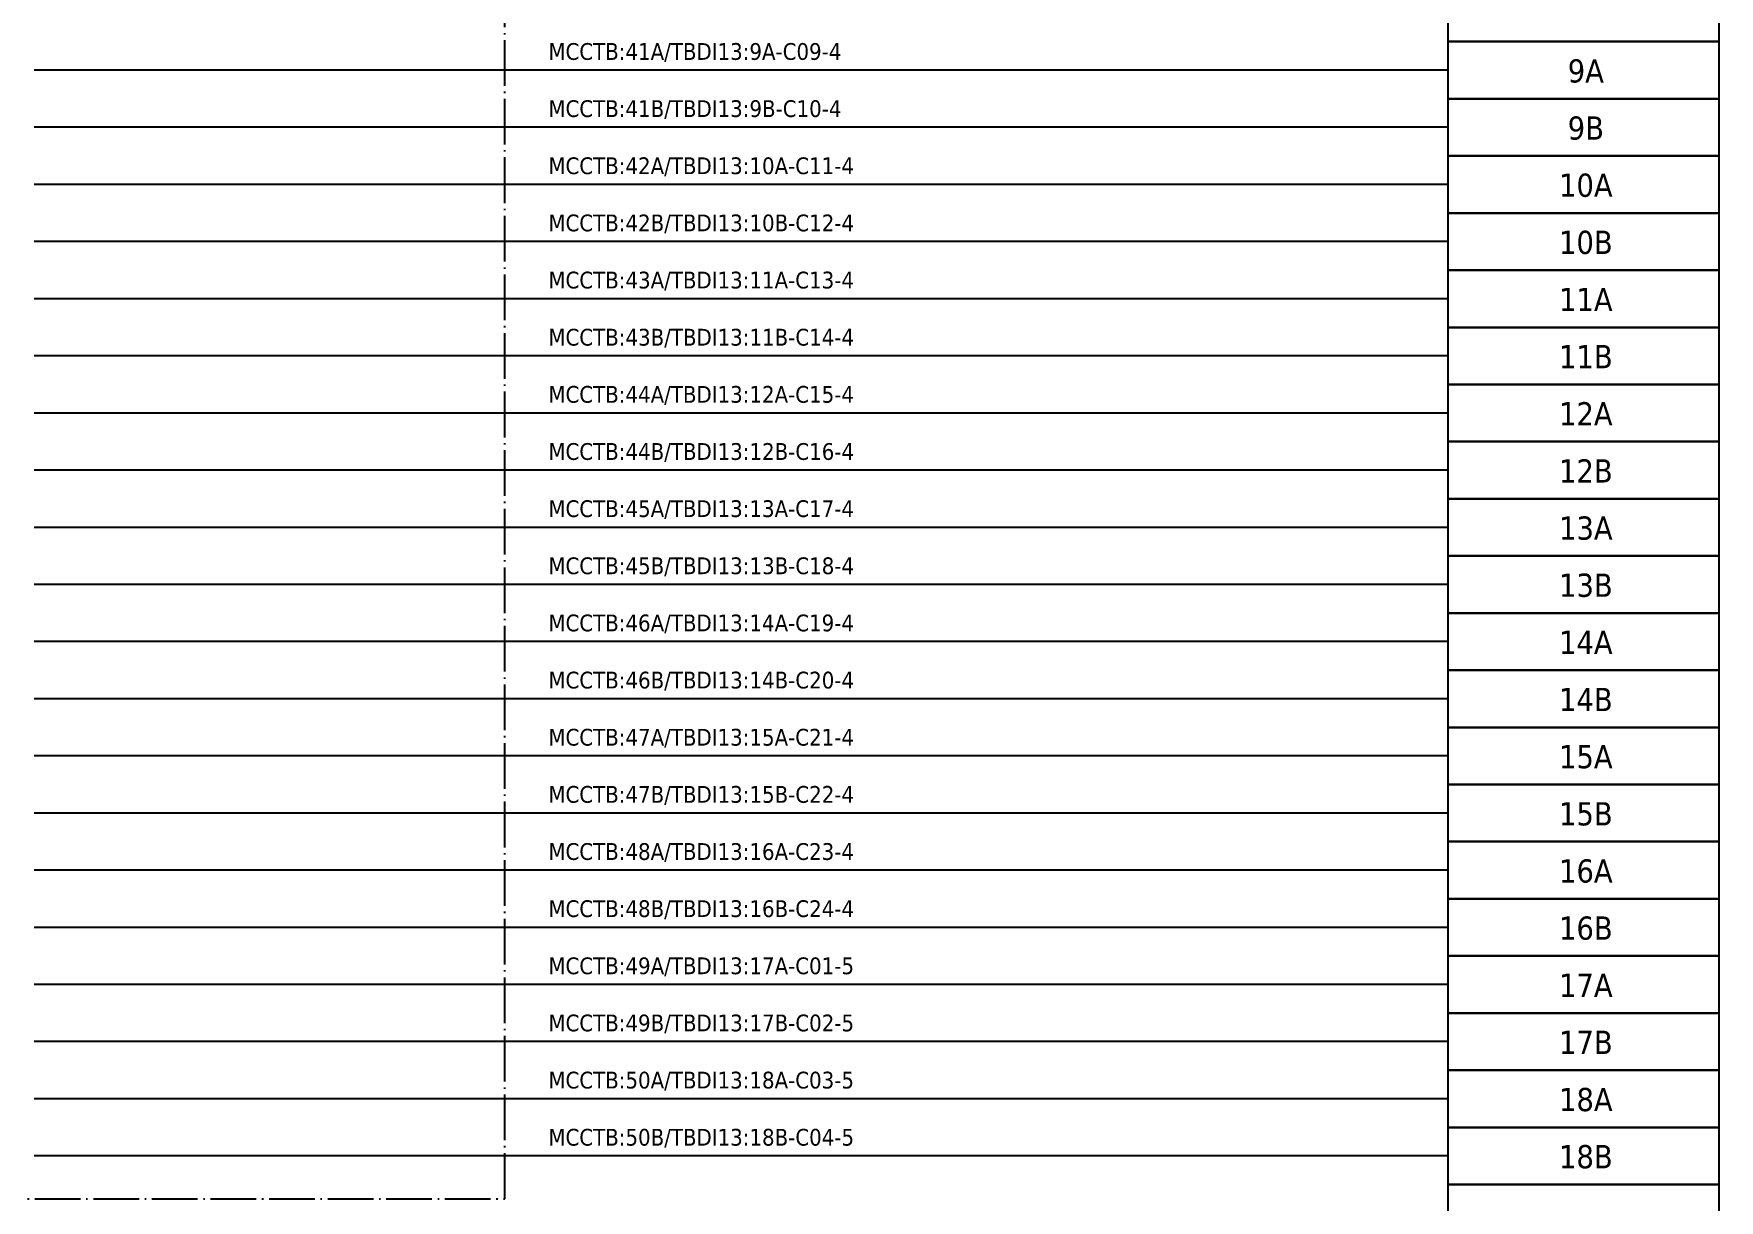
# Model space of a CAD drawing. Header units: millimetres. Extents: x 0 to 1792788, y -13 to 262234.
# Drawn here: x 89 to 207, y 133.9 to 215.6 of the extents above; entities that cross this region are included whole.
import ezdxf
from ezdxf.enums import TextEntityAlignment as Align

# ---------------------------------------------------------------- set-up
doc = ezdxf.new("R2010")
doc.units = ezdxf.units.MM
doc.linetypes.add('EPL_DASHDOT', pattern=[1, 0.8, -0.1, 0, -0.1])
for name, color, linetype, lineweight in [('EPLAN300', 5, 'Continuous', 25), ('EPLAN307', 134, 'EPL_DASHDOT', 25), ('EPLAN311', 7, 'Continuous', 25), ('EPLAN400', 5, 'Continuous', 35), ('EPLAN405', 7, 'Continuous', 25), ('EPLAN421', 5, 'Continuous', 35), ('EPLAN433', 251, 'Continuous', 35), ('EPLAN500', 7, 'Continuous', 35), ('EPLAN501', 7, 'Continuous', 35), ('EPLAN502', 7, 'Continuous', 35), ('EPLAN503', 7, 'Continuous', 35), ('EPLAN504', 7, 'Continuous', 35)]:
    doc.layers.add(name, color=color, linetype=linetype, lineweight=lineweight)
doc.styles.add('Tahoma', font='')
doc.styles.get('Tahoma').set_extended_font_data('Tahoma')

# ---------------------------------------------------------------- blocks, each defined once
blk = doc.blocks.new('EPLSYM_LibrarySPECIAL_en_US_Symbol427_Variant5_Placement1_16')
at = {"layer": 'EPLAN421', "color": 5, "style": 'Tahoma'}
for tag, p in [('17_20029[1]', (-0.9525, 3.335)), ('17_20029[2]', (20.0025, 3.335))]:
    blk.add_attdef(tag, text='', height=1.1739, dxfattribs=at).set_placement(p, align=Align.BOTTOM_RIGHT)
at = {"layer": 'EPLAN433', "color": 251, "style": 'Tahoma'}
blk.add_attdef('17_20406_1', text='', height=1.6254, dxfattribs=at).set_placement((0.9525, 1.5875), align=Align.BOTTOM_RIGHT)
blk.add_attdef('17_20406', text='', height=1.6254, dxfattribs=at).set_placement((0.9525, 1.5875), align=Align.BOTTOM_LEFT)
blk = doc.blocks.new('EPLSYM_LibrarySPECIAL_en_US_Symbol427_Variant5_Placement1_17')
at = {"layer": 'EPLAN421', "color": 5, "style": 'Tahoma'}
for tag, p in [('17_20029[1]', (-0.9525, 3.335)), ('17_20029[2]', (20.0025, 3.335))]:
    blk.add_attdef(tag, text='', height=1.1739, dxfattribs=at).set_placement(p, align=Align.BOTTOM_RIGHT)
at = {"layer": 'EPLAN433', "color": 251, "style": 'Tahoma'}
blk.add_attdef('17_20406_1', text='', height=1.6254, dxfattribs=at).set_placement((0.9525, 1.5875), align=Align.BOTTOM_RIGHT)
blk.add_attdef('17_20406', text='', height=1.6254, dxfattribs=at).set_placement((0.9525, 1.5875), align=Align.BOTTOM_LEFT)
blk = doc.blocks.new('EPLSYM_LibrarySPECIAL_en_US_Symbol427_Variant5_Placement1_18')
at = {"layer": 'EPLAN421', "color": 5, "style": 'Tahoma'}
for tag, p in [('17_20029[1]', (-0.9525, 3.335)), ('17_20029[2]', (20.0025, 3.335))]:
    blk.add_attdef(tag, text='', height=1.1739, dxfattribs=at).set_placement(p, align=Align.BOTTOM_RIGHT)
at = {"layer": 'EPLAN433', "color": 251, "style": 'Tahoma'}
blk.add_attdef('17_20406_1', text='', height=1.6254, dxfattribs=at).set_placement((0.9525, 1.5875), align=Align.BOTTOM_RIGHT)
blk.add_attdef('17_20406', text='', height=1.6254, dxfattribs=at).set_placement((0.9525, 1.5875), align=Align.BOTTOM_LEFT)
blk = doc.blocks.new('EPLSYM_LibrarySPECIAL_en_US_Symbol427_Variant5_Placement1_19')
at = {"layer": 'EPLAN421', "color": 5, "style": 'Tahoma'}
for tag, p in [('17_20029[1]', (-0.9525, 3.335)), ('17_20029[2]', (20.0025, 3.335))]:
    blk.add_attdef(tag, text='', height=1.1739, dxfattribs=at).set_placement(p, align=Align.BOTTOM_RIGHT)
at = {"layer": 'EPLAN433', "color": 251, "style": 'Tahoma'}
blk.add_attdef('17_20406_1', text='', height=1.6254, dxfattribs=at).set_placement((0.9525, 1.5875), align=Align.BOTTOM_RIGHT)
blk.add_attdef('17_20406', text='', height=1.6254, dxfattribs=at).set_placement((0.9525, 1.5875), align=Align.BOTTOM_LEFT)
blk = doc.blocks.new('EPLSYM_LibrarySPECIAL_en_US_Symbol427_Variant5_Placement1_20')
at = {"layer": 'EPLAN421', "color": 5, "style": 'Tahoma'}
for tag, p in [('17_20029[1]', (-0.9525, 3.335)), ('17_20029[2]', (20.0025, 3.335))]:
    blk.add_attdef(tag, text='', height=1.1739, dxfattribs=at).set_placement(p, align=Align.BOTTOM_RIGHT)
at = {"layer": 'EPLAN433', "color": 251, "style": 'Tahoma'}
blk.add_attdef('17_20406_1', text='', height=1.6254, dxfattribs=at).set_placement((0.9525, 1.5875), align=Align.BOTTOM_RIGHT)
blk.add_attdef('17_20406', text='', height=1.6254, dxfattribs=at).set_placement((0.9525, 1.5875), align=Align.BOTTOM_LEFT)
blk = doc.blocks.new('EPLSYM_LibrarySPECIAL_en_US_Symbol427_Variant5_Placement1_21')
at = {"layer": 'EPLAN421', "color": 5, "style": 'Tahoma'}
for tag, p in [('17_20029[1]', (-0.9525, 3.335)), ('17_20029[2]', (20.0025, 3.335))]:
    blk.add_attdef(tag, text='', height=1.1739, dxfattribs=at).set_placement(p, align=Align.BOTTOM_RIGHT)
at = {"layer": 'EPLAN433', "color": 251, "style": 'Tahoma'}
blk.add_attdef('17_20406_1', text='', height=1.6254, dxfattribs=at).set_placement((0.9525, 1.5875), align=Align.BOTTOM_RIGHT)
blk.add_attdef('17_20406', text='', height=1.6254, dxfattribs=at).set_placement((0.9525, 1.5875), align=Align.BOTTOM_LEFT)
blk = doc.blocks.new('EPLSYM_LibrarySPECIAL_en_US_Symbol427_Variant5_Placement1_22')
at = {"layer": 'EPLAN421', "color": 5, "style": 'Tahoma'}
for tag, p in [('17_20029[1]', (-0.9525, 3.335)), ('17_20029[2]', (20.0025, 3.335))]:
    blk.add_attdef(tag, text='', height=1.1739, dxfattribs=at).set_placement(p, align=Align.BOTTOM_RIGHT)
at = {"layer": 'EPLAN433', "color": 251, "style": 'Tahoma'}
blk.add_attdef('17_20406_1', text='', height=1.6254, dxfattribs=at).set_placement((0.9525, 1.5875), align=Align.BOTTOM_RIGHT)
blk.add_attdef('17_20406', text='', height=1.6254, dxfattribs=at).set_placement((0.9525, 1.5875), align=Align.BOTTOM_LEFT)
blk = doc.blocks.new('EPLSYM_LibrarySPECIAL_en_US_Symbol427_Variant5_Placement1_23')
at = {"layer": 'EPLAN421', "color": 5, "style": 'Tahoma'}
for tag, p in [('17_20029[1]', (-0.9525, 3.335)), ('17_20029[2]', (20.0025, 3.335))]:
    blk.add_attdef(tag, text='', height=1.1739, dxfattribs=at).set_placement(p, align=Align.BOTTOM_RIGHT)
at = {"layer": 'EPLAN433', "color": 251, "style": 'Tahoma'}
blk.add_attdef('17_20406_1', text='', height=1.6254, dxfattribs=at).set_placement((0.9525, 1.5875), align=Align.BOTTOM_RIGHT)
blk.add_attdef('17_20406', text='', height=1.6254, dxfattribs=at).set_placement((0.9525, 1.5875), align=Align.BOTTOM_LEFT)
blk = doc.blocks.new('EPLSYM_LibrarySPECIAL_en_US_Symbol427_Variant5_Placement1_24')
at = {"layer": 'EPLAN421', "color": 5, "style": 'Tahoma'}
for tag, p in [('17_20029[1]', (-0.9525, 3.335)), ('17_20029[2]', (20.0025, 3.335))]:
    blk.add_attdef(tag, text='', height=1.1739, dxfattribs=at).set_placement(p, align=Align.BOTTOM_RIGHT)
at = {"layer": 'EPLAN433', "color": 251, "style": 'Tahoma'}
blk.add_attdef('17_20406_1', text='', height=1.6254, dxfattribs=at).set_placement((0.9525, 1.5875), align=Align.BOTTOM_RIGHT)
blk.add_attdef('17_20406', text='', height=1.6254, dxfattribs=at).set_placement((0.9525, 1.5875), align=Align.BOTTOM_LEFT)
blk = doc.blocks.new('EPLSYM_LibrarySPECIAL_en_US_Symbol427_Variant5_Placement1_25')
at = {"layer": 'EPLAN421', "color": 5, "style": 'Tahoma'}
for tag, p in [('17_20029[1]', (-0.9525, 3.335)), ('17_20029[2]', (20.0025, 3.335))]:
    blk.add_attdef(tag, text='', height=1.1739, dxfattribs=at).set_placement(p, align=Align.BOTTOM_RIGHT)
at = {"layer": 'EPLAN433', "color": 251, "style": 'Tahoma'}
blk.add_attdef('17_20406_1', text='', height=1.6254, dxfattribs=at).set_placement((0.9525, 1.5875), align=Align.BOTTOM_RIGHT)
blk.add_attdef('17_20406', text='', height=1.6254, dxfattribs=at).set_placement((0.9525, 1.5875), align=Align.BOTTOM_LEFT)
blk = doc.blocks.new('EPLSYM_LibrarySPECIAL_en_US_Symbol427_Variant5_Placement1_26')
at = {"layer": 'EPLAN421', "color": 5, "style": 'Tahoma'}
for tag, p in [('17_20029[1]', (-0.9525, 3.335)), ('17_20029[2]', (20.0025, 3.335))]:
    blk.add_attdef(tag, text='', height=1.1739, dxfattribs=at).set_placement(p, align=Align.BOTTOM_RIGHT)
at = {"layer": 'EPLAN433', "color": 251, "style": 'Tahoma'}
blk.add_attdef('17_20406_1', text='', height=1.6254, dxfattribs=at).set_placement((0.9525, 1.5875), align=Align.BOTTOM_RIGHT)
blk.add_attdef('17_20406', text='', height=1.6254, dxfattribs=at).set_placement((0.9525, 1.5875), align=Align.BOTTOM_LEFT)
blk = doc.blocks.new('EPLSYM_LibrarySPECIAL_en_US_Symbol427_Variant5_Placement1_27')
at = {"layer": 'EPLAN421', "color": 5, "style": 'Tahoma'}
for tag, p in [('17_20029[1]', (-0.9525, 3.335)), ('17_20029[2]', (20.0025, 3.335))]:
    blk.add_attdef(tag, text='', height=1.1739, dxfattribs=at).set_placement(p, align=Align.BOTTOM_RIGHT)
at = {"layer": 'EPLAN433', "color": 251, "style": 'Tahoma'}
blk.add_attdef('17_20406_1', text='', height=1.6254, dxfattribs=at).set_placement((0.9525, 1.5875), align=Align.BOTTOM_RIGHT)
blk.add_attdef('17_20406', text='', height=1.6254, dxfattribs=at).set_placement((0.9525, 1.5875), align=Align.BOTTOM_LEFT)
blk = doc.blocks.new('EPLSYM_LibrarySPECIAL_en_US_Symbol427_Variant5_Placement1_28')
at = {"layer": 'EPLAN421', "color": 5, "style": 'Tahoma'}
for tag, p in [('17_20029[1]', (-0.9525, 3.335)), ('17_20029[2]', (20.0025, 3.335))]:
    blk.add_attdef(tag, text='', height=1.1739, dxfattribs=at).set_placement(p, align=Align.BOTTOM_RIGHT)
at = {"layer": 'EPLAN433', "color": 251, "style": 'Tahoma'}
blk.add_attdef('17_20406_1', text='', height=1.6254, dxfattribs=at).set_placement((0.9525, 1.5875), align=Align.BOTTOM_RIGHT)
blk.add_attdef('17_20406', text='', height=1.6254, dxfattribs=at).set_placement((0.9525, 1.5875), align=Align.BOTTOM_LEFT)
blk = doc.blocks.new('EPLSYM_LibrarySPECIAL_en_US_Symbol427_Variant5_Placement1_29')
at = {"layer": 'EPLAN421', "color": 5, "style": 'Tahoma'}
for tag, p in [('17_20029[1]', (-0.9525, 3.335)), ('17_20029[2]', (20.0025, 3.335))]:
    blk.add_attdef(tag, text='', height=1.1739, dxfattribs=at).set_placement(p, align=Align.BOTTOM_RIGHT)
at = {"layer": 'EPLAN433', "color": 251, "style": 'Tahoma'}
blk.add_attdef('17_20406_1', text='', height=1.6254, dxfattribs=at).set_placement((0.9525, 1.5875), align=Align.BOTTOM_RIGHT)
blk.add_attdef('17_20406', text='', height=1.6254, dxfattribs=at).set_placement((0.9525, 1.5875), align=Align.BOTTOM_LEFT)
blk = doc.blocks.new('EPLSYM_LibrarySPECIAL_en_US_Symbol427_Variant5_Placement1_30')
at = {"layer": 'EPLAN421', "color": 5, "style": 'Tahoma'}
for tag, p in [('17_20029[1]', (-0.9525, 3.335)), ('17_20029[2]', (20.0025, 3.335))]:
    blk.add_attdef(tag, text='', height=1.1739, dxfattribs=at).set_placement(p, align=Align.BOTTOM_RIGHT)
at = {"layer": 'EPLAN433', "color": 251, "style": 'Tahoma'}
blk.add_attdef('17_20406_1', text='', height=1.6254, dxfattribs=at).set_placement((0.9525, 1.5875), align=Align.BOTTOM_RIGHT)
blk.add_attdef('17_20406', text='', height=1.6254, dxfattribs=at).set_placement((0.9525, 1.5875), align=Align.BOTTOM_LEFT)
blk = doc.blocks.new('EPLSYM_LibrarySPECIAL_en_US_Symbol427_Variant5_Placement1_31')
at = {"layer": 'EPLAN421', "color": 5, "style": 'Tahoma'}
for tag, p in [('17_20029[1]', (-0.9525, 3.335)), ('17_20029[2]', (20.0025, 3.335))]:
    blk.add_attdef(tag, text='', height=1.1739, dxfattribs=at).set_placement(p, align=Align.BOTTOM_RIGHT)
at = {"layer": 'EPLAN433', "color": 251, "style": 'Tahoma'}
blk.add_attdef('17_20406_1', text='', height=1.6254, dxfattribs=at).set_placement((0.9525, 1.5875), align=Align.BOTTOM_RIGHT)
blk.add_attdef('17_20406', text='', height=1.6254, dxfattribs=at).set_placement((0.9525, 1.5875), align=Align.BOTTOM_LEFT)
blk = doc.blocks.new('EPLSYM_LibrarySPECIAL_en_US_Symbol427_Variant5_Placement1_32')
at = {"layer": 'EPLAN421', "color": 5, "style": 'Tahoma'}
for tag, p in [('17_20029[1]', (-0.9525, 3.335)), ('17_20029[2]', (20.0025, 3.335))]:
    blk.add_attdef(tag, text='', height=1.1739, dxfattribs=at).set_placement(p, align=Align.BOTTOM_RIGHT)
at = {"layer": 'EPLAN433', "color": 251, "style": 'Tahoma'}
blk.add_attdef('17_20406_1', text='', height=1.6254, dxfattribs=at).set_placement((0.9525, 1.5875), align=Align.BOTTOM_RIGHT)
blk.add_attdef('17_20406', text='', height=1.6254, dxfattribs=at).set_placement((0.9525, 1.5875), align=Align.BOTTOM_LEFT)
blk = doc.blocks.new('EPLSYM_LibrarySPECIAL_en_US_Symbol427_Variant5_Placement1_33')
at = {"layer": 'EPLAN421', "color": 5, "style": 'Tahoma'}
for tag, p in [('17_20029[1]', (-0.9525, 3.335)), ('17_20029[2]', (20.0025, 3.335))]:
    blk.add_attdef(tag, text='', height=1.1739, dxfattribs=at).set_placement(p, align=Align.BOTTOM_RIGHT)
at = {"layer": 'EPLAN433', "color": 251, "style": 'Tahoma'}
blk.add_attdef('17_20406_1', text='', height=1.6254, dxfattribs=at).set_placement((0.9525, 1.5875), align=Align.BOTTOM_RIGHT)
blk.add_attdef('17_20406', text='', height=1.6254, dxfattribs=at).set_placement((0.9525, 1.5875), align=Align.BOTTOM_LEFT)
blk = doc.blocks.new('EPLSYM_LibrarySPECIAL_en_US_Symbol427_Variant5_Placement1_34')
at = {"layer": 'EPLAN421', "color": 5, "style": 'Tahoma'}
for tag, p in [('17_20029[1]', (-0.9525, 3.335)), ('17_20029[2]', (20.0025, 3.335))]:
    blk.add_attdef(tag, text='', height=1.1739, dxfattribs=at).set_placement(p, align=Align.BOTTOM_RIGHT)
at = {"layer": 'EPLAN433', "color": 251, "style": 'Tahoma'}
blk.add_attdef('17_20406_1', text='', height=1.6254, dxfattribs=at).set_placement((0.9525, 1.5875), align=Align.BOTTOM_RIGHT)
blk.add_attdef('17_20406', text='', height=1.6254, dxfattribs=at).set_placement((0.9525, 1.5875), align=Align.BOTTOM_LEFT)
blk = doc.blocks.new('EPLSYM_LibrarySPECIAL_en_US_Symbol427_Variant5_Placement1_35')
at = {"layer": 'EPLAN421', "color": 5, "style": 'Tahoma'}
for tag, p in [('17_20029[1]', (-0.9525, 3.335)), ('17_20029[2]', (20.0025, 3.335))]:
    blk.add_attdef(tag, text='', height=1.1739, dxfattribs=at).set_placement(p, align=Align.BOTTOM_RIGHT)
at = {"layer": 'EPLAN433', "color": 251, "style": 'Tahoma'}
blk.add_attdef('17_20406_1', text='', height=1.6254, dxfattribs=at).set_placement((0.9525, 1.5875), align=Align.BOTTOM_RIGHT)
blk.add_attdef('17_20406', text='', height=1.6254, dxfattribs=at).set_placement((0.9525, 1.5875), align=Align.BOTTOM_LEFT)
blk = doc.blocks.new('EPLSYM_LibrarySPECIAL_Symbol308_Variant0_Placement0')
at = {"layer": 'EPLAN405', "color": 7, "style": 'Tahoma'}
for tag, p in [('17_31011', (1.5, 6.35)), ('17_31002', (1.5, 0.5))]:
    blk.add_attdef(tag, text='', height=1.17, dxfattribs=at).set_placement(p, align=Align.BOTTOM_LEFT)
for tag, p in [('17_31004', (1.5, 4.4)), ('17_31003', (1.5, 2.45))]:
    blk.add_attdef(tag, p, '', height=1.17, dxfattribs=at)
blk = doc.blocks.new('EPLSYM_LibrarySPECIAL_Symbol2_Variant0_Placement1_18')
at = {"layer": 'EPLAN307', "lineweight": 25, "ltscale": 4}
blk.add_lwpolyline([(0, -150), (119, -150), (119, 0), (0, 0)], close=True, dxfattribs=at)
at = {"layer": 'EPLAN400', "color": 5, "style": 'Tahoma'}
blk.add_attdef('88_20010', text='', height=2.2575, dxfattribs=at).set_placement((-1.5, -0.9515), align=Align.TOP_RIGHT)
at = {"layer": 'EPLAN500', "color": 7, "style": 'Tahoma'}
blk.add_attdef('88_20027', text='', height=1.6254, dxfattribs=at).set_placement((-1.5, -4.57508), align=Align.TOP_RIGHT)
at = {"layer": 'EPLAN501', "color": 7, "style": 'Tahoma'}
blk.add_attdef('88_20011', text='', height=1.6254, dxfattribs=at).set_placement((-1.5, -9.97508), align=Align.TOP_RIGHT)
at = {"layer": 'EPLAN502', "color": 7, "style": 'Tahoma'}
blk.add_attdef('88_20025', text='', height=1.6254, dxfattribs=at).set_placement((-1.5, -12.67508), align=Align.TOP_RIGHT)
at = {"layer": 'EPLAN503', "color": 7, "style": 'Tahoma'}
blk.add_attdef('88_20024', text='', height=1.6254, dxfattribs=at).set_placement((-1.5, -15.37508), align=Align.TOP_RIGHT)
at = {"layer": 'EPLAN504', "color": 7, "style": 'Tahoma'}
blk.add_attdef('88_20901[1]', text='', height=1.6254, dxfattribs=at).set_placement((-1.5, -7.27508), align=Align.TOP_RIGHT)

msp = doc.modelspace()

# ---------------------------------------------------------------- linework, layer by layer
at = {"layer": 'EPLAN300', "lineweight": 25, "ltscale": 4}
for points in [[(188, 215), (207, 215), (207, 219), (188, 219)], [(188, 211), (207, 211), (207, 215), (188, 215)], [(188, 207), (207, 207), (207, 211), (188, 211)], [(188, 203), (207, 203), (207, 207), (188, 207)], [(188, 199), (207, 199), (207, 203), (188, 203)], [(188, 195), (207, 195), (207, 199), (188, 199)], [(188, 191), (207, 191), (207, 195), (188, 195)], [(188, 187), (207, 187), (207, 191), (188, 191)], [(188, 183), (207, 183), (207, 187), (188, 187)], [(188, 179), (207, 179), (207, 183), (188, 183)], [(188, 175), (207, 175), (207, 179), (188, 179)], [(188, 171), (207, 171), (207, 175), (188, 175)], [(188, 167), (207, 167), (207, 171), (188, 171)], [(188, 163), (207, 163), (207, 167), (188, 167)], [(188, 159), (207, 159), (207, 163), (188, 163)], [(188, 155), (207, 155), (207, 159), (188, 159)], [(188, 151), (207, 151), (207, 155), (188, 155)], [(188, 147), (207, 147), (207, 151), (188, 151)], [(188, 143), (207, 143), (207, 147), (188, 147)], [(188, 139), (207, 139), (207, 143), (188, 143)], [(188, 135), (207, 135), (207, 139), (188, 139)], [(188, 131), (207, 131), (207, 135), (188, 135)]]:
    msp.add_lwpolyline(points, close=True, dxfattribs=at)
at = {"layer": 'EPLAN311', "color": 7, "ltscale": 4}
for p, q in [((188, 213), (89.05, 213)), ((188, 209), (89.05, 209)), ((188, 205), (89.05, 205)), ((188, 201), (89.05, 201)), ((188, 197), (89.05, 197)), ((188, 193), (89.05, 193)), ((188, 189), (89.05, 189)), ((188, 185), (89.05, 185)), ((188, 181), (89.05, 181)), ((188, 177), (89.05, 177)), ((188, 173), (89.05, 173)), ((188, 169), (89.05, 169)), ((188, 165), (89.05, 165)), ((188, 161), (89.05, 161)), ((188, 157), (89.05, 157)), ((188, 153), (89.05, 153)), ((188, 149), (89.05, 149)), ((188, 145), (89.05, 145)), ((188, 141), (89.05, 141)), ((188, 137), (89.05, 137))]:
    msp.add_line(p, q, dxfattribs=at)

# ---------------------------------------------------------------- block references
msp.add_blockref('EPLSYM_LibrarySPECIAL_Symbol2_Variant0_Placement1_18', (3, 284))
ref = msp.add_blockref('EPLSYM_LibrarySPECIAL_Symbol308_Variant0_Placement0', (125, 213))
ref.add_attrib('17_31011', 'MCCTB:41A/TBDI13:9A-C09-4', dxfattribs={"layer": 'EPLAN405', "color": 7, "height": 1.1739, "style": 'Tahoma'}).set_placement((125.05, 213.37), align=Align.BOTTOM_LEFT)
ref = msp.add_blockref('EPLSYM_LibrarySPECIAL_en_US_Symbol427_Variant5_Placement1_16', (188, 213))
ref.add_attrib('17_20011', '9A', dxfattribs={"layer": 'EPLAN501', "color": 7, "height": 1.625, "style": 'Tahoma'}).set_placement((197.66, 211.65), align=Align.BOTTOM_CENTER)
ref = msp.add_blockref('EPLSYM_LibrarySPECIAL_Symbol308_Variant0_Placement0', (125, 209))
ref.add_attrib('17_31011', 'MCCTB:41B/TBDI13:9B-C10-4', dxfattribs={"layer": 'EPLAN405', "color": 7, "height": 1.1739, "style": 'Tahoma'}).set_placement((125.05, 209.37), align=Align.BOTTOM_LEFT)
ref = msp.add_blockref('EPLSYM_LibrarySPECIAL_en_US_Symbol427_Variant5_Placement1_17', (188, 209))
ref.add_attrib('17_20011', '9B', dxfattribs={"layer": 'EPLAN501', "color": 7, "height": 1.625, "style": 'Tahoma'}).set_placement((197.66, 207.65), align=Align.BOTTOM_CENTER)
ref = msp.add_blockref('EPLSYM_LibrarySPECIAL_Symbol308_Variant0_Placement0', (125, 205))
ref.add_attrib('17_31011', 'MCCTB:42A/TBDI13:10A-C11-4', dxfattribs={"layer": 'EPLAN405', "color": 7, "height": 1.1739, "style": 'Tahoma'}).set_placement((125.05, 205.37), align=Align.BOTTOM_LEFT)
ref = msp.add_blockref('EPLSYM_LibrarySPECIAL_en_US_Symbol427_Variant5_Placement1_18', (188, 205))
ref.add_attrib('17_20011', '10A', dxfattribs={"layer": 'EPLAN501', "color": 7, "height": 1.625, "style": 'Tahoma'}).set_placement((197.66, 203.65), align=Align.BOTTOM_CENTER)
ref = msp.add_blockref('EPLSYM_LibrarySPECIAL_Symbol308_Variant0_Placement0', (125, 201))
ref.add_attrib('17_31011', 'MCCTB:42B/TBDI13:10B-C12-4', dxfattribs={"layer": 'EPLAN405', "color": 7, "height": 1.1739, "style": 'Tahoma'}).set_placement((125.05, 201.37), align=Align.BOTTOM_LEFT)
ref = msp.add_blockref('EPLSYM_LibrarySPECIAL_en_US_Symbol427_Variant5_Placement1_19', (188, 201))
ref.add_attrib('17_20011', '10B', dxfattribs={"layer": 'EPLAN501', "color": 7, "height": 1.625, "style": 'Tahoma'}).set_placement((197.66, 199.65), align=Align.BOTTOM_CENTER)
ref = msp.add_blockref('EPLSYM_LibrarySPECIAL_Symbol308_Variant0_Placement0', (125, 197))
ref.add_attrib('17_31011', 'MCCTB:43A/TBDI13:11A-C13-4', dxfattribs={"layer": 'EPLAN405', "color": 7, "height": 1.1739, "style": 'Tahoma'}).set_placement((125.05, 197.37), align=Align.BOTTOM_LEFT)
ref = msp.add_blockref('EPLSYM_LibrarySPECIAL_en_US_Symbol427_Variant5_Placement1_20', (188, 197))
ref.add_attrib('17_20011', '11A', dxfattribs={"layer": 'EPLAN501', "color": 7, "height": 1.625, "style": 'Tahoma'}).set_placement((197.66, 195.65), align=Align.BOTTOM_CENTER)
ref = msp.add_blockref('EPLSYM_LibrarySPECIAL_Symbol308_Variant0_Placement0', (125, 193))
ref.add_attrib('17_31011', 'MCCTB:43B/TBDI13:11B-C14-4', dxfattribs={"layer": 'EPLAN405', "color": 7, "height": 1.1739, "style": 'Tahoma'}).set_placement((125.05, 193.37), align=Align.BOTTOM_LEFT)
ref = msp.add_blockref('EPLSYM_LibrarySPECIAL_en_US_Symbol427_Variant5_Placement1_21', (188, 193))
ref.add_attrib('17_20011', '11B', dxfattribs={"layer": 'EPLAN501', "color": 7, "height": 1.625, "style": 'Tahoma'}).set_placement((197.66, 191.65), align=Align.BOTTOM_CENTER)
ref = msp.add_blockref('EPLSYM_LibrarySPECIAL_Symbol308_Variant0_Placement0', (125, 189))
ref.add_attrib('17_31011', 'MCCTB:44A/TBDI13:12A-C15-4', dxfattribs={"layer": 'EPLAN405', "color": 7, "height": 1.1739, "style": 'Tahoma'}).set_placement((125.05, 189.37), align=Align.BOTTOM_LEFT)
ref = msp.add_blockref('EPLSYM_LibrarySPECIAL_en_US_Symbol427_Variant5_Placement1_22', (188, 189))
ref.add_attrib('17_20011', '12A', dxfattribs={"layer": 'EPLAN501', "color": 7, "height": 1.625, "style": 'Tahoma'}).set_placement((197.66, 187.65), align=Align.BOTTOM_CENTER)
ref = msp.add_blockref('EPLSYM_LibrarySPECIAL_Symbol308_Variant0_Placement0', (125, 185))
ref.add_attrib('17_31011', 'MCCTB:44B/TBDI13:12B-C16-4', dxfattribs={"layer": 'EPLAN405', "color": 7, "height": 1.1739, "style": 'Tahoma'}).set_placement((125.05, 185.37), align=Align.BOTTOM_LEFT)
ref = msp.add_blockref('EPLSYM_LibrarySPECIAL_en_US_Symbol427_Variant5_Placement1_23', (188, 185))
ref.add_attrib('17_20011', '12B', dxfattribs={"layer": 'EPLAN501', "color": 7, "height": 1.625, "style": 'Tahoma'}).set_placement((197.66, 183.65), align=Align.BOTTOM_CENTER)
ref = msp.add_blockref('EPLSYM_LibrarySPECIAL_Symbol308_Variant0_Placement0', (125, 181))
ref.add_attrib('17_31011', 'MCCTB:45A/TBDI13:13A-C17-4', dxfattribs={"layer": 'EPLAN405', "color": 7, "height": 1.1739, "style": 'Tahoma'}).set_placement((125.05, 181.37), align=Align.BOTTOM_LEFT)
ref = msp.add_blockref('EPLSYM_LibrarySPECIAL_en_US_Symbol427_Variant5_Placement1_24', (188, 181))
ref.add_attrib('17_20011', '13A', dxfattribs={"layer": 'EPLAN501', "color": 7, "height": 1.625, "style": 'Tahoma'}).set_placement((197.66, 179.65), align=Align.BOTTOM_CENTER)
ref = msp.add_blockref('EPLSYM_LibrarySPECIAL_Symbol308_Variant0_Placement0', (125, 177))
ref.add_attrib('17_31011', 'MCCTB:45B/TBDI13:13B-C18-4', dxfattribs={"layer": 'EPLAN405', "color": 7, "height": 1.1739, "style": 'Tahoma'}).set_placement((125.05, 177.37), align=Align.BOTTOM_LEFT)
ref = msp.add_blockref('EPLSYM_LibrarySPECIAL_en_US_Symbol427_Variant5_Placement1_25', (188, 177))
ref.add_attrib('17_20011', '13B', dxfattribs={"layer": 'EPLAN501', "color": 7, "height": 1.625, "style": 'Tahoma'}).set_placement((197.66, 175.65), align=Align.BOTTOM_CENTER)
ref = msp.add_blockref('EPLSYM_LibrarySPECIAL_Symbol308_Variant0_Placement0', (125, 173))
ref.add_attrib('17_31011', 'MCCTB:46A/TBDI13:14A-C19-4', dxfattribs={"layer": 'EPLAN405', "color": 7, "height": 1.1739, "style": 'Tahoma'}).set_placement((125.05, 173.37), align=Align.BOTTOM_LEFT)
ref = msp.add_blockref('EPLSYM_LibrarySPECIAL_en_US_Symbol427_Variant5_Placement1_26', (188, 173))
ref.add_attrib('17_20011', '14A', dxfattribs={"layer": 'EPLAN501', "color": 7, "height": 1.625, "style": 'Tahoma'}).set_placement((197.66, 171.65), align=Align.BOTTOM_CENTER)
ref = msp.add_blockref('EPLSYM_LibrarySPECIAL_Symbol308_Variant0_Placement0', (125, 169))
ref.add_attrib('17_31011', 'MCCTB:46B/TBDI13:14B-C20-4', dxfattribs={"layer": 'EPLAN405', "color": 7, "height": 1.1739, "style": 'Tahoma'}).set_placement((125.05, 169.37), align=Align.BOTTOM_LEFT)
ref = msp.add_blockref('EPLSYM_LibrarySPECIAL_en_US_Symbol427_Variant5_Placement1_27', (188, 169))
ref.add_attrib('17_20011', '14B', dxfattribs={"layer": 'EPLAN501', "color": 7, "height": 1.625, "style": 'Tahoma'}).set_placement((197.66, 167.65), align=Align.BOTTOM_CENTER)
ref = msp.add_blockref('EPLSYM_LibrarySPECIAL_Symbol308_Variant0_Placement0', (125, 165))
ref.add_attrib('17_31011', 'MCCTB:47A/TBDI13:15A-C21-4', dxfattribs={"layer": 'EPLAN405', "color": 7, "height": 1.1739, "style": 'Tahoma'}).set_placement((125.05, 165.37), align=Align.BOTTOM_LEFT)
ref = msp.add_blockref('EPLSYM_LibrarySPECIAL_en_US_Symbol427_Variant5_Placement1_28', (188, 165))
ref.add_attrib('17_20011', '15A', dxfattribs={"layer": 'EPLAN501', "color": 7, "height": 1.625, "style": 'Tahoma'}).set_placement((197.66, 163.65), align=Align.BOTTOM_CENTER)
ref = msp.add_blockref('EPLSYM_LibrarySPECIAL_Symbol308_Variant0_Placement0', (125, 161))
ref.add_attrib('17_31011', 'MCCTB:47B/TBDI13:15B-C22-4', dxfattribs={"layer": 'EPLAN405', "color": 7, "height": 1.1739, "style": 'Tahoma'}).set_placement((125.05, 161.37), align=Align.BOTTOM_LEFT)
ref = msp.add_blockref('EPLSYM_LibrarySPECIAL_en_US_Symbol427_Variant5_Placement1_29', (188, 161))
ref.add_attrib('17_20011', '15B', dxfattribs={"layer": 'EPLAN501', "color": 7, "height": 1.625, "style": 'Tahoma'}).set_placement((197.66, 159.65), align=Align.BOTTOM_CENTER)
ref = msp.add_blockref('EPLSYM_LibrarySPECIAL_Symbol308_Variant0_Placement0', (125, 157))
ref.add_attrib('17_31011', 'MCCTB:48A/TBDI13:16A-C23-4', dxfattribs={"layer": 'EPLAN405', "color": 7, "height": 1.1739, "style": 'Tahoma'}).set_placement((125.05, 157.37), align=Align.BOTTOM_LEFT)
ref = msp.add_blockref('EPLSYM_LibrarySPECIAL_en_US_Symbol427_Variant5_Placement1_30', (188, 157))
ref.add_attrib('17_20011', '16A', dxfattribs={"layer": 'EPLAN501', "color": 7, "height": 1.625, "style": 'Tahoma'}).set_placement((197.66, 155.65), align=Align.BOTTOM_CENTER)
ref = msp.add_blockref('EPLSYM_LibrarySPECIAL_Symbol308_Variant0_Placement0', (125, 153))
ref.add_attrib('17_31011', 'MCCTB:48B/TBDI13:16B-C24-4', dxfattribs={"layer": 'EPLAN405', "color": 7, "height": 1.1739, "style": 'Tahoma'}).set_placement((125.05, 153.37), align=Align.BOTTOM_LEFT)
ref = msp.add_blockref('EPLSYM_LibrarySPECIAL_en_US_Symbol427_Variant5_Placement1_31', (188, 153))
ref.add_attrib('17_20011', '16B', dxfattribs={"layer": 'EPLAN501', "color": 7, "height": 1.625, "style": 'Tahoma'}).set_placement((197.66, 151.65), align=Align.BOTTOM_CENTER)
ref = msp.add_blockref('EPLSYM_LibrarySPECIAL_Symbol308_Variant0_Placement0', (125, 149))
ref.add_attrib('17_31011', 'MCCTB:49A/TBDI13:17A-C01-5', dxfattribs={"layer": 'EPLAN405', "color": 7, "height": 1.1739, "style": 'Tahoma'}).set_placement((125.05, 149.37), align=Align.BOTTOM_LEFT)
ref = msp.add_blockref('EPLSYM_LibrarySPECIAL_en_US_Symbol427_Variant5_Placement1_32', (188, 149))
ref.add_attrib('17_20011', '17A', dxfattribs={"layer": 'EPLAN501', "color": 7, "height": 1.625, "style": 'Tahoma'}).set_placement((197.66, 147.65), align=Align.BOTTOM_CENTER)
ref = msp.add_blockref('EPLSYM_LibrarySPECIAL_Symbol308_Variant0_Placement0', (125, 145))
ref.add_attrib('17_31011', 'MCCTB:49B/TBDI13:17B-C02-5', dxfattribs={"layer": 'EPLAN405', "color": 7, "height": 1.1739, "style": 'Tahoma'}).set_placement((125.05, 145.37), align=Align.BOTTOM_LEFT)
ref = msp.add_blockref('EPLSYM_LibrarySPECIAL_en_US_Symbol427_Variant5_Placement1_33', (188, 145))
ref.add_attrib('17_20011', '17B', dxfattribs={"layer": 'EPLAN501', "color": 7, "height": 1.625, "style": 'Tahoma'}).set_placement((197.66, 143.65), align=Align.BOTTOM_CENTER)
ref = msp.add_blockref('EPLSYM_LibrarySPECIAL_Symbol308_Variant0_Placement0', (125, 141))
ref.add_attrib('17_31011', 'MCCTB:50A/TBDI13:18A-C03-5', dxfattribs={"layer": 'EPLAN405', "color": 7, "height": 1.1739, "style": 'Tahoma'}).set_placement((125.05, 141.37), align=Align.BOTTOM_LEFT)
ref = msp.add_blockref('EPLSYM_LibrarySPECIAL_en_US_Symbol427_Variant5_Placement1_34', (188, 141))
ref.add_attrib('17_20011', '18A', dxfattribs={"layer": 'EPLAN501', "color": 7, "height": 1.625, "style": 'Tahoma'}).set_placement((197.66, 139.65), align=Align.BOTTOM_CENTER)
ref = msp.add_blockref('EPLSYM_LibrarySPECIAL_Symbol308_Variant0_Placement0', (125, 137))
ref.add_attrib('17_31011', 'MCCTB:50B/TBDI13:18B-C04-5', dxfattribs={"layer": 'EPLAN405', "color": 7, "height": 1.1739, "style": 'Tahoma'}).set_placement((125.05, 137.37), align=Align.BOTTOM_LEFT)
ref = msp.add_blockref('EPLSYM_LibrarySPECIAL_en_US_Symbol427_Variant5_Placement1_35', (188, 137))
ref.add_attrib('17_20011', '18B', dxfattribs={"layer": 'EPLAN501', "color": 7, "height": 1.625, "style": 'Tahoma'}).set_placement((197.66, 135.65), align=Align.BOTTOM_CENTER)

doc.saveas('drawing.dxf')
